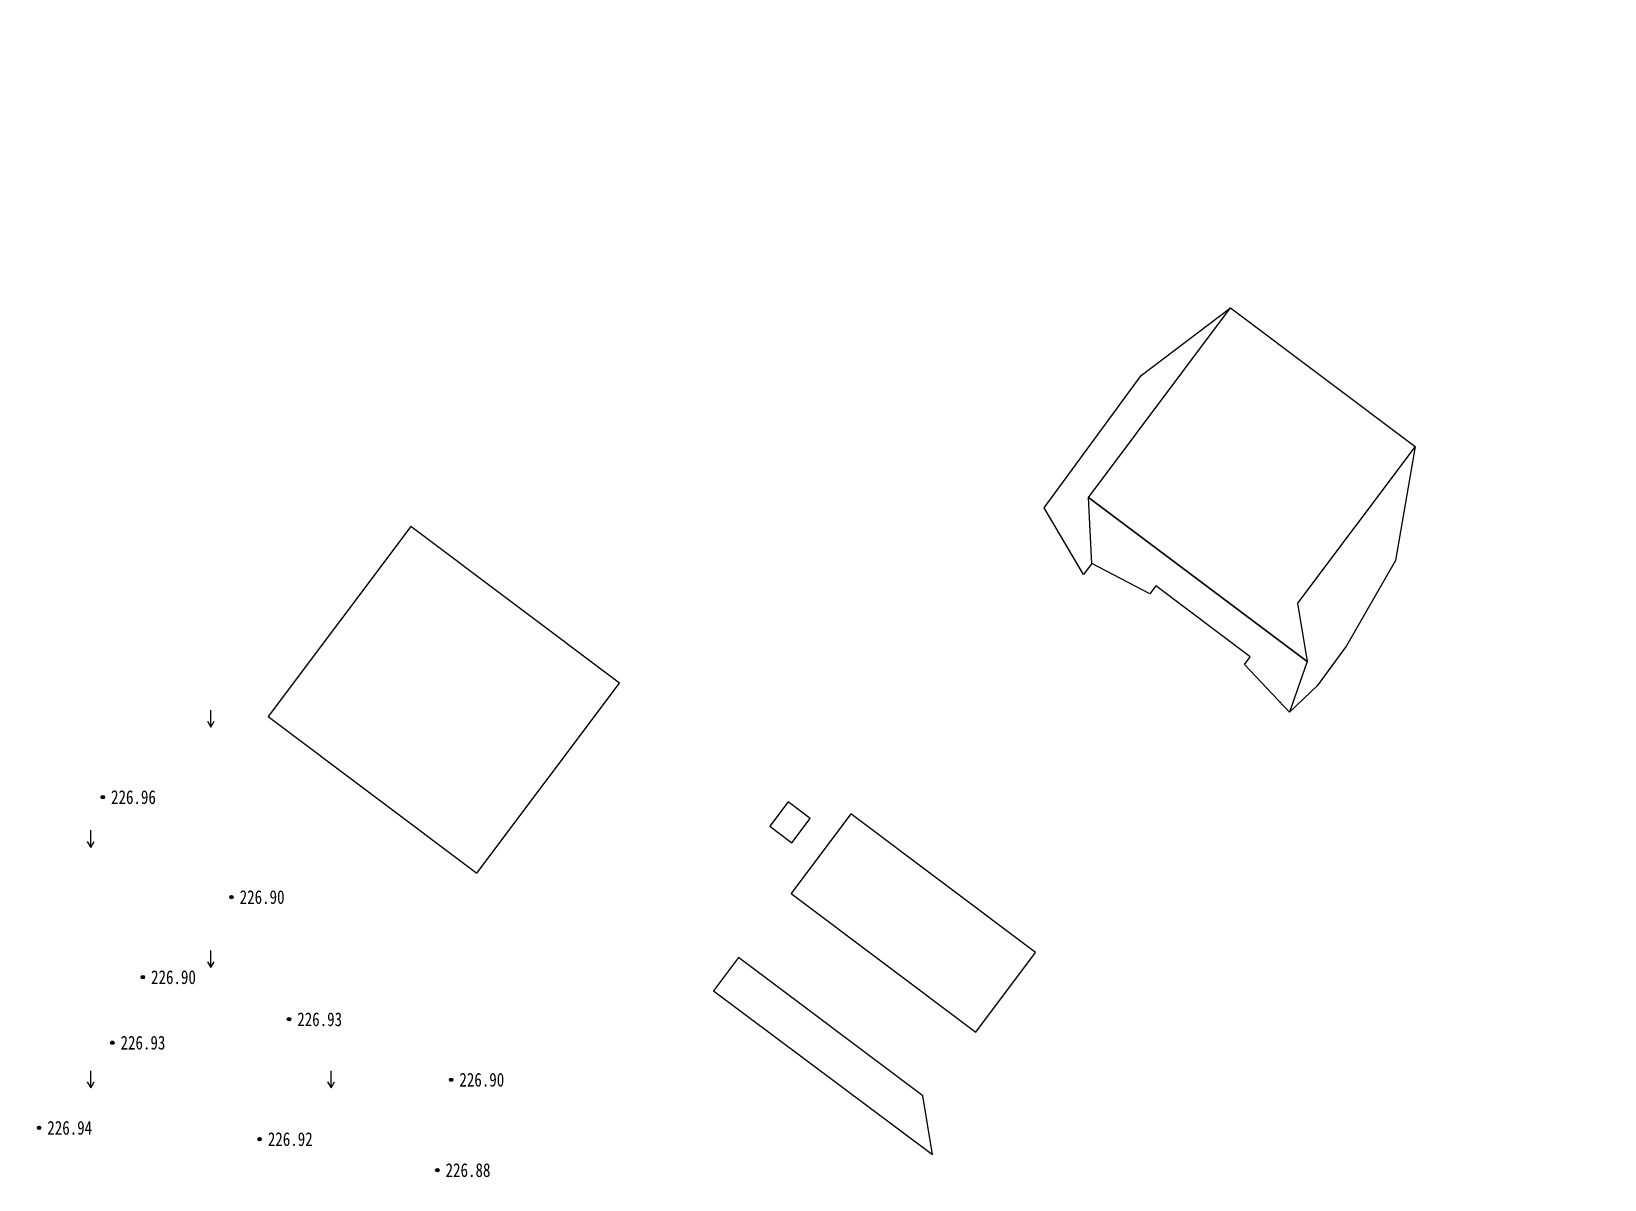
# Model space of a CAD drawing. Header units: millimetres. Extents: x -725 to 2274960, y -506 to 2980382.
# Drawn here: x 560500.7 to 560615.3, y 2885583.8 to 2885667.4 of the extents above; entities that cross this region are included whole.
import ezdxf
from ezdxf.enums import TextEntityAlignment as Align

# ---------------------------------------------------------------- set-up
doc = ezdxf.new("R2010")
doc.units = ezdxf.units.MM
doc.header["$LTSCALE"] = 1000
for name, color, linetype in [('GCD', 8, 'Continuous'), ('YHJ_剖面_梁板', 4, 'Continuous'), ('ZBTZ', 8, 'Continuous')]:
    doc.layers.add(name, color=color, linetype=linetype)
doc.styles.add('等线体', font='simhei.ttf')

# ---------------------------------------------------------------- blocks, each defined once
blk = doc.blocks.new('gc120')
for p, q in [((0, 0), (0, 2.5)), ((-0.5, 0.87), (0, 0)), ((0, 0), (0.5, 0.87))]:
    blk.add_line(p, q)
blk = doc.blocks.new('gc200')
h = blk.add_hatch(color=256)
edge = h.paths.add_edge_path()
edge.add_arc((0, 0), 0.25, 0, 360)
blk.add_circle((0, 0), 0.25)

msp = doc.modelspace()

# ---------------------------------------------------------------- linework, layer by layer
at = {"layer": 'YHJ_剖面_梁板'}
for points in [[(560577.9449, 2885628.6548), (560577.3446, 2885627.8551), (560574.4665, 2885632.7094), (560581.5474, 2885642.3421), (560588.0441, 2885647.2696), (560601.4799, 2885637.1839), (560600.0666, 2885628.8739), (560596.4791, 2885622.6721), (560594.3428, 2885619.7634), (560592.3404, 2885617.8488), (560592.3404, 2885617.8488), (560589.0569, 2885621.3036), (560589.482, 2885621.87), (560582.6042, 2885627.0329), (560582.179, 2885626.4665), (560577.9449, 2885628.6548)], [(560601.4799, 2885637.1839), (560592.925, 2885625.7875), (560593.6292, 2885621.5285), (560577.6923, 2885633.4709), (560588.0441, 2885647.2696), (560601.4799, 2885637.1839)], [(560528.3462, 2885631.3429), (560517.9724, 2885617.5233), (560533.1676, 2885606.1169), (560543.5529, 2885619.9518), (560528.3462, 2885631.3429)], [(560552.2185, 2885599.9954), (560550.3893, 2885597.5733), (560566.3538, 2885585.6543), (560565.6495, 2885589.9133), (560552.2138, 2885599.999)]]:
    msp.add_lwpolyline(points, dxfattribs=at)
at = {"layer": 'YHJ_剖面_梁板', "linetype": 'Continuous'}
msp.add_lwpolyline([(560593.6292, 2885621.5285), (560592.3404, 2885617.8488), (560589.0569, 2885621.3036), (560589.482, 2885621.87), (560582.6042, 2885627.0329), (560582.179, 2885626.4665), (560577.9449, 2885628.6548), (560577.6923, 2885633.4709), (560593.6292, 2885621.5285)], dxfattribs=at)
at = {"layer": 'YHJ_剖面_梁板'}
for points, elevation in [([(560555.8292, 2885611.3065), (560554.5002, 2885609.5361), (560556.0997, 2885608.3355), (560557.4272, 2885610.107), (560555.8292, 2885611.3065)], -442.9789), ([(560560.4053, 2885610.4362), (560556.0528, 2885604.6381), (560569.4886, 2885594.5524), (560573.841, 2885600.3505), (560560.4053, 2885610.4362)], -222.9543)]:
    msp.add_lwpolyline(points, dxfattribs=dict(at, elevation=elevation))
msp.add_circle((589254.9496, 2837256.879), 143124.932, dxfattribs=at)

# ---------------------------------------------------------------- block references
at = {"layer": 'GCD', "linetype": 'Continuous'}
ref = msp.add_blockref('gc200', (560505.927, 2885611.66, 226.961), dxfattribs=dict(at, xscale=0.5, yscale=0.5, zscale=0.5))
ref.add_attrib('height', '226.96', dxfattribs={"linetype": 'Continuous', "height": 1, "style": '等线体', "width": 0.8}).set_placement((560506.527, 2885611.66, 226.961), align=Align.MIDDLE_LEFT)
ref = msp.add_blockref('gc200', (560505.927, 2885611.66, 226.961), dxfattribs=dict(at, xscale=0.5, yscale=0.5, zscale=0.5))
ref.add_attrib('height', '226.96', dxfattribs={"linetype": 'Continuous', "height": 1, "style": '等线体', "width": 0.8}).set_placement((560506.527, 2885611.66, 226.961), align=Align.MIDDLE_LEFT)
ref = msp.add_blockref('gc200', (560515.295, 2885604.387, 226.903), dxfattribs=dict(at, xscale=0.5, yscale=0.5, zscale=0.5))
ref.add_attrib('height', '226.90', dxfattribs={"linetype": 'Continuous', "height": 1, "style": '等线体', "width": 0.8}).set_placement((560515.895, 2885604.387, 226.903), align=Align.MIDDLE_LEFT)
ref = msp.add_blockref('gc200', (560515.295, 2885604.387, 226.903), dxfattribs=dict(at, xscale=0.5, yscale=0.5, zscale=0.5))
ref.add_attrib('height', '226.90', dxfattribs={"linetype": 'Continuous', "height": 1, "style": '等线体', "width": 0.8}).set_placement((560515.895, 2885604.387, 226.903), align=Align.MIDDLE_LEFT)
ref = msp.add_blockref('gc200', (560508.841, 2885598.558, 226.903), dxfattribs=dict(at, xscale=0.5, yscale=0.5, zscale=0.5))
ref.add_attrib('height', '226.90', dxfattribs={"linetype": 'Continuous', "height": 1, "style": '等线体', "width": 0.8}).set_placement((560509.441, 2885598.558, 226.903), align=Align.MIDDLE_LEFT)
ref = msp.add_blockref('gc200', (560508.841, 2885598.558, 226.903), dxfattribs=dict(at, xscale=0.5, yscale=0.5, zscale=0.5))
ref.add_attrib('height', '226.90', dxfattribs={"linetype": 'Continuous', "height": 1, "style": '等线体', "width": 0.8}).set_placement((560509.441, 2885598.558, 226.903), align=Align.MIDDLE_LEFT)
ref = msp.add_blockref('gc200', (560519.487, 2885595.494, 226.93), dxfattribs=dict(at, xscale=0.5, yscale=0.5, zscale=0.5))
ref.add_attrib('height', '226.93', dxfattribs={"linetype": 'Continuous', "height": 1, "style": '等线体', "width": 0.8}).set_placement((560520.087, 2885595.494, 226.93), align=Align.MIDDLE_LEFT)
ref = msp.add_blockref('gc200', (560519.487, 2885595.494, 226.93), dxfattribs=dict(at, xscale=0.5, yscale=0.5, zscale=0.5))
ref.add_attrib('height', '226.93', dxfattribs={"linetype": 'Continuous', "height": 1, "style": '等线体', "width": 0.8}).set_placement((560520.087, 2885595.494, 226.93), align=Align.MIDDLE_LEFT)
ref = msp.add_blockref('gc200', (560506.618, 2885593.791, 226.932), dxfattribs=dict(at, xscale=0.5, yscale=0.5, zscale=0.5))
ref.add_attrib('height', '226.93', dxfattribs={"linetype": 'Continuous', "height": 1, "style": '等线体', "width": 0.8}).set_placement((560507.218, 2885593.791, 226.932), align=Align.MIDDLE_LEFT)
ref = msp.add_blockref('gc200', (560506.618, 2885593.791, 226.932), dxfattribs=dict(at, xscale=0.5, yscale=0.5, zscale=0.5))
ref.add_attrib('height', '226.93', dxfattribs={"linetype": 'Continuous', "height": 1, "style": '等线体', "width": 0.8}).set_placement((560507.218, 2885593.791, 226.932), align=Align.MIDDLE_LEFT)
ref = msp.add_blockref('gc200', (560531.293, 2885591.095, 226.899), dxfattribs=dict(at, xscale=0.5, yscale=0.5, zscale=0.5))
ref.add_attrib('height', '226.90', dxfattribs={"linetype": 'Continuous', "height": 1, "style": '等线体', "width": 0.8}).set_placement((560531.893, 2885591.095, 226.899), align=Align.MIDDLE_LEFT)
ref = msp.add_blockref('gc200', (560531.293, 2885591.095, 226.899), dxfattribs=dict(at, xscale=0.5, yscale=0.5, zscale=0.5))
ref.add_attrib('height', '226.90', dxfattribs={"linetype": 'Continuous', "height": 1, "style": '等线体', "width": 0.8}).set_placement((560531.893, 2885591.095, 226.899), align=Align.MIDDLE_LEFT)
ref = msp.add_blockref('gc200', (560501.287, 2885587.597, 226.937), dxfattribs=dict(at, xscale=0.5, yscale=0.5, zscale=0.5))
ref.add_attrib('height', '226.94', dxfattribs={"linetype": 'Continuous', "height": 1, "style": '等线体', "width": 0.8}).set_placement((560501.887, 2885587.597, 226.937), align=Align.MIDDLE_LEFT)
ref = msp.add_blockref('gc200', (560501.287, 2885587.597, 226.937), dxfattribs=dict(at, xscale=0.5, yscale=0.5, zscale=0.5))
ref.add_attrib('height', '226.94', dxfattribs={"linetype": 'Continuous', "height": 1, "style": '等线体', "width": 0.8}).set_placement((560501.887, 2885587.597, 226.937), align=Align.MIDDLE_LEFT)
ref = msp.add_blockref('gc200', (560517.345, 2885586.771, 226.917), dxfattribs=dict(at, xscale=0.5, yscale=0.5, zscale=0.5))
ref.add_attrib('height', '226.92', dxfattribs={"linetype": 'Continuous', "height": 1, "style": '等线体', "width": 0.8}).set_placement((560517.945, 2885586.771, 226.917), align=Align.MIDDLE_LEFT)
ref = msp.add_blockref('gc200', (560517.345, 2885586.771, 226.917), dxfattribs=dict(at, xscale=0.5, yscale=0.5, zscale=0.5))
ref.add_attrib('height', '226.92', dxfattribs={"linetype": 'Continuous', "height": 1, "style": '等线体', "width": 0.8}).set_placement((560517.945, 2885586.771, 226.917), align=Align.MIDDLE_LEFT)
ref = msp.add_blockref('gc200', (560530.288, 2885584.519, 226.876), dxfattribs=dict(at, xscale=0.5, yscale=0.5, zscale=0.5))
ref.add_attrib('height', '226.88', dxfattribs={"linetype": 'Continuous', "height": 1, "style": '等线体', "width": 0.8}).set_placement((560530.888, 2885584.519, 226.876), align=Align.MIDDLE_LEFT)
ref = msp.add_blockref('gc200', (560530.288, 2885584.519, 226.876), dxfattribs=dict(at, xscale=0.5, yscale=0.5, zscale=0.5))
ref.add_attrib('height', '226.88', dxfattribs={"linetype": 'Continuous', "height": 1, "style": '等线体', "width": 0.8}).set_placement((560530.888, 2885584.519, 226.876), align=Align.MIDDLE_LEFT)
at = {"layer": 'ZBTZ', "linetype": 'Continuous', "xscale": 0.5, "yscale": 0.5}
for p in [(560513.7954, 2885616.7506, 220.885), (560513.7954, 2885616.7506, 220.885), (560505.0454, 2885608.0006, 220.8248), (560505.0454, 2885608.0006, 220.8248), (560513.7954, 2885599.2506, 220.7699), (560513.7954, 2885599.2506, 220.7699), (560505.0454, 2885590.5006, 220.8003), (560505.0454, 2885590.5006, 220.8003), (560522.5454, 2885590.5006, 220.7693), (560522.5454, 2885590.5006, 220.7693)]:
    msp.add_blockref('gc120', p, dxfattribs=at)

doc.saveas('drawing.dxf')
